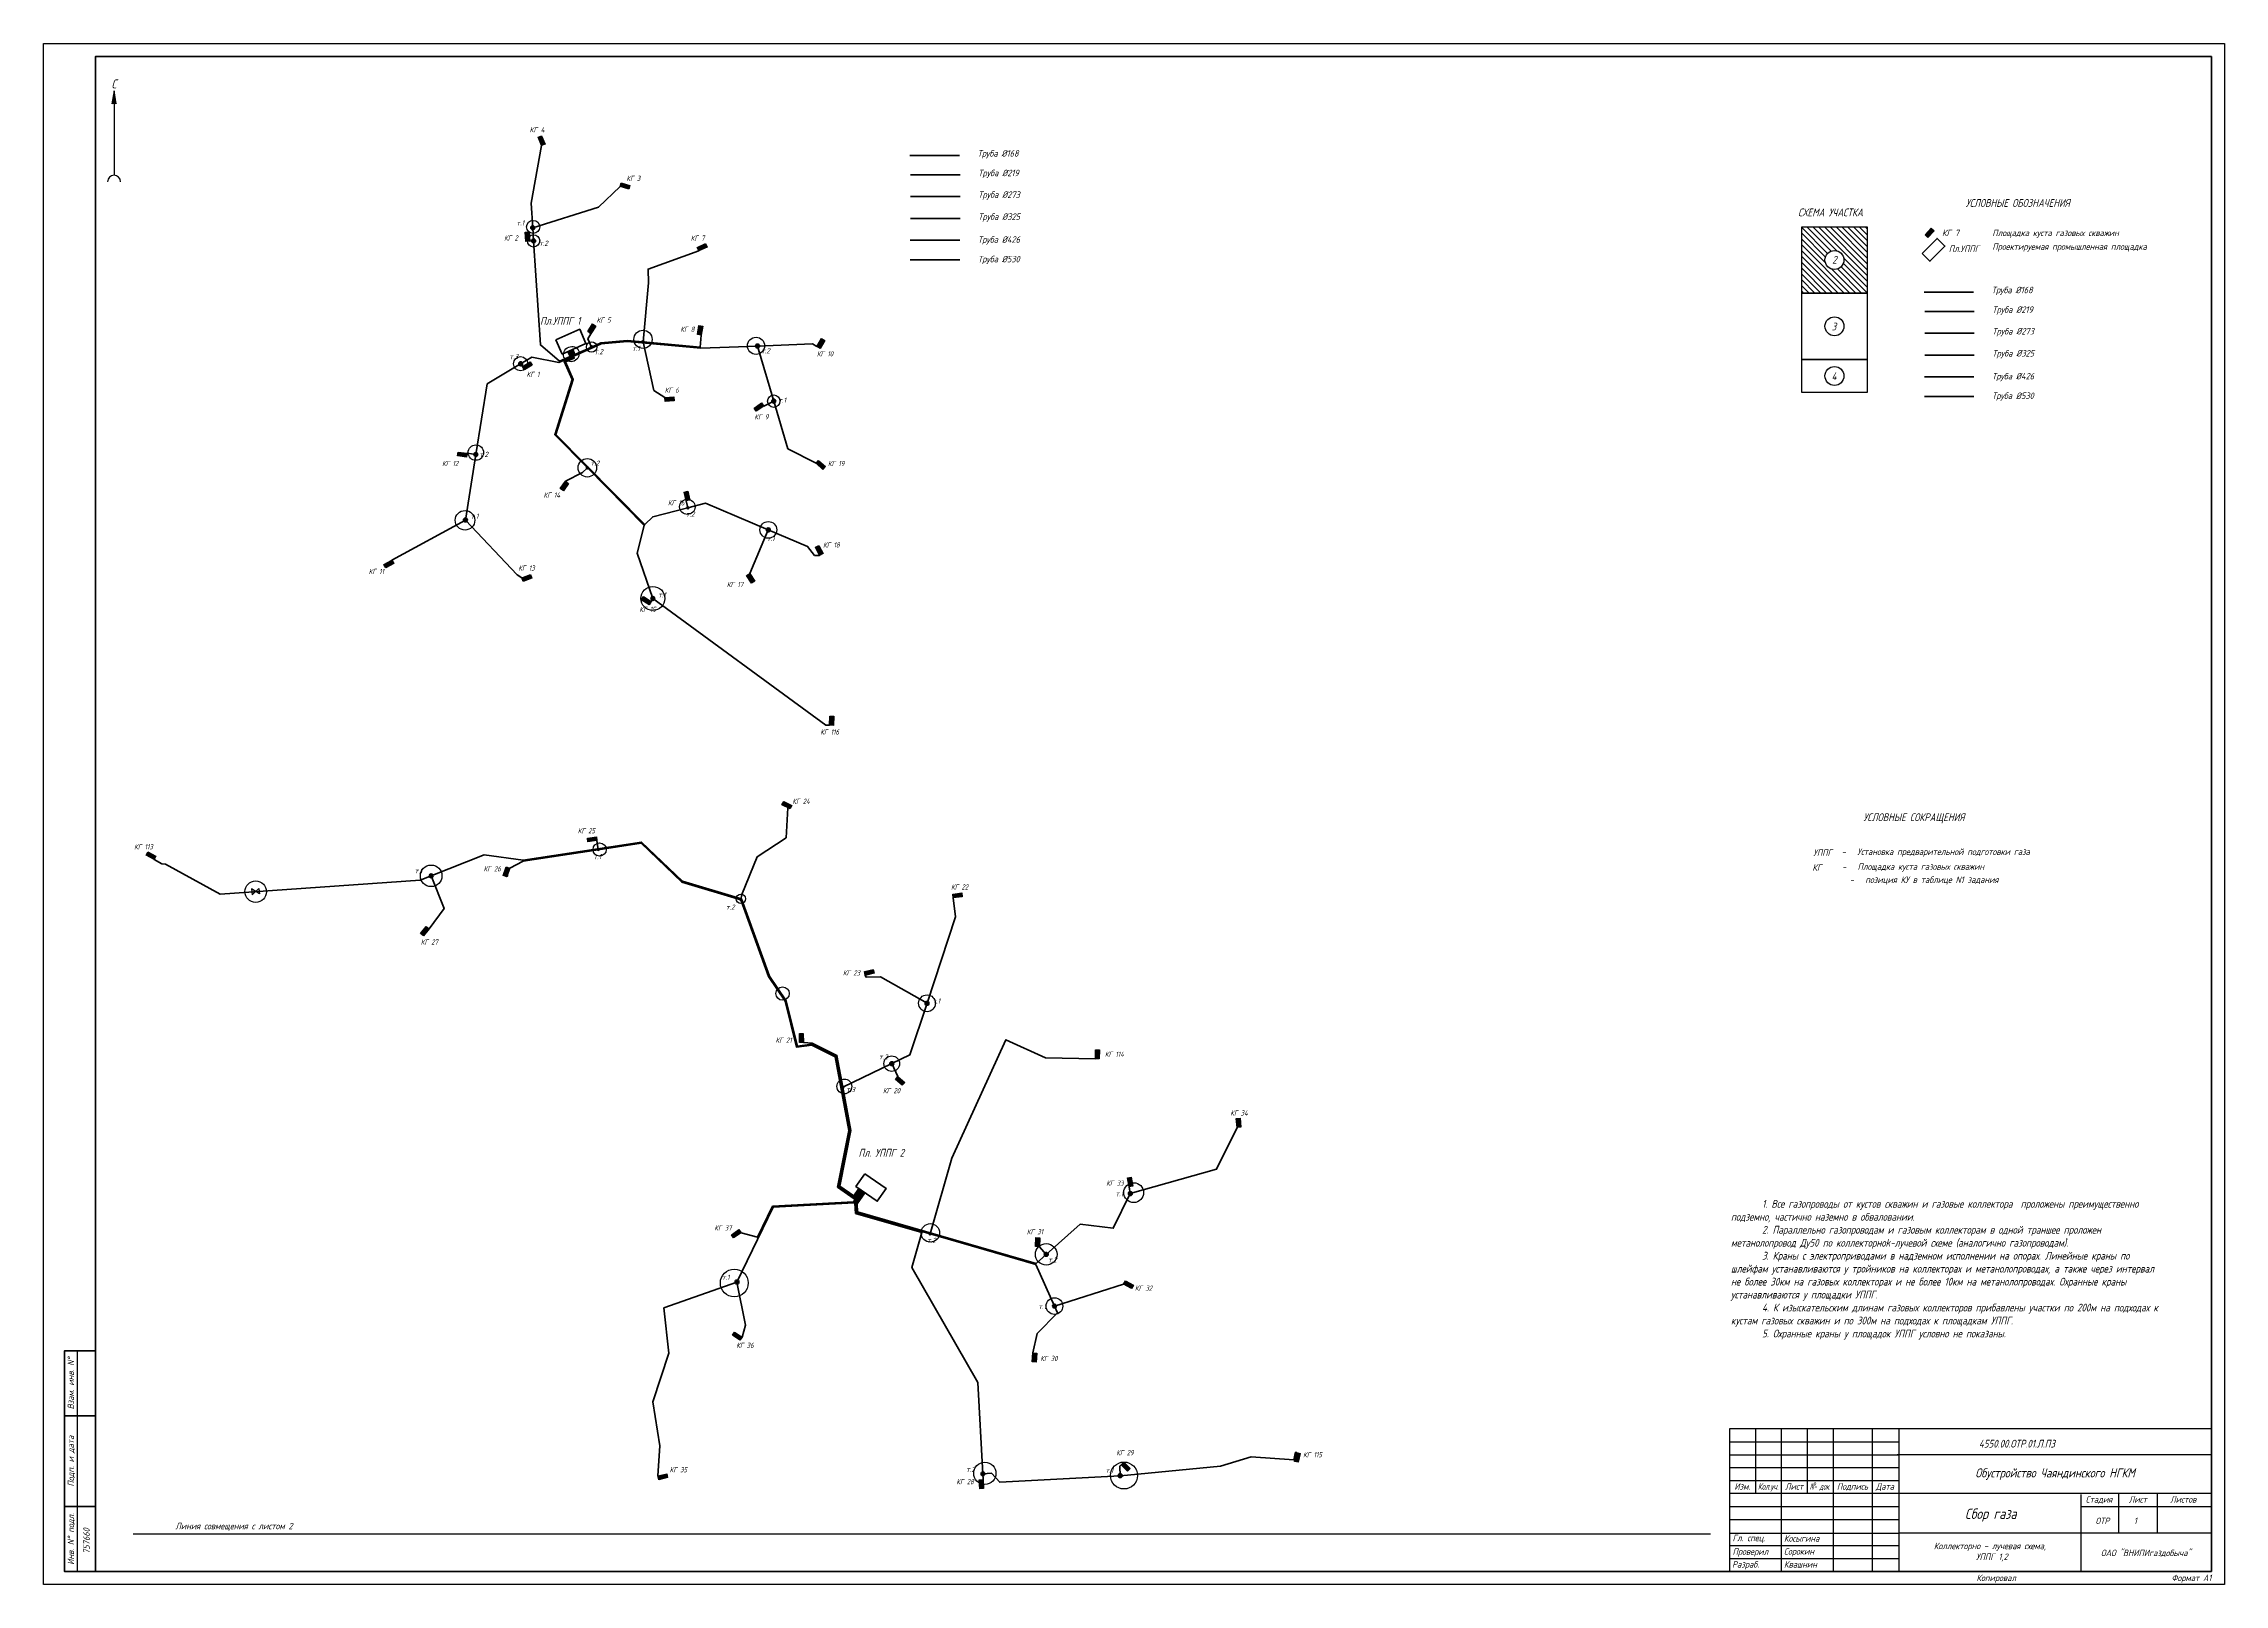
# Paper-space layout 'Лист2' of a CAD drawing. Extents: x -5 to 836, y 357 to 951.
# The model-space entities are those that its viewports show. They can reach past a viewport. Long polylines and large blocks are cut down to what shows.
import ezdxf
from ezdxf.enums import TextEntityAlignment as Align

# ---------------------------------------------------------------- set-up
doc = ezdxf.new("R2010")
doc.units = 0
for name, color, linetype, lineweight in [('159', 80, 'Continuous', 25), ('219', 11, 'Continuous', 25), ('273', 140, 'Continuous', 25), ('325', 92, 'Continuous', 25), ('377', 40, 'Continuous', 25), ('426', 6, 'Continuous', 25), ('530', 1, 'Continuous', 25), ('VPORTS', 7, 'Continuous', 25), ('ИИ_ОФОРМЛЕНИЕ_025', 7, 'Continuous', 25), ('ИИ_ПЛОЩАДКА_025', 7, 'Continuous', 25), ('ИИ_ТЕКСТ_025', 7, 'Continuous', 25), ('ОМГ', 6, 'Continuous', 18)]:
    doc.layers.add(name, color=color, linetype=linetype, lineweight=lineweight)
for name, color, linetype in [('GP', 7, 'Continuous'), ('Oformlen', 7, 'Continuous'), ('рельеф_горизонтали обычные', 34, 'Continuous'), ('ТХ-Л', 140, 'Continuous')]:
    doc.layers.add(name, color=color, linetype=linetype)
doc.layers.get('VPORTS').off()
doc.styles.add('VNIPISIMPLEXCUR', font='simplex.shx', dxfattribs={"width": 0.8, "oblique": 15})

# ---------------------------------------------------------------- blocks, each defined once
blk = doc.blocks.new('ИИ17001')
at = {"linetype": 'Continuous'}
h = blk.add_hatch(color=0, dxfattribs=at)
edge = h.paths.add_edge_path()
edge.add_line((0.88, 12.5), (0, 17.5))
edge.add_line((0, 17.5), (-0.88, 12.5))
edge.add_arc((0, 11.97), 1.03, 30.88241, 149.11759, ccw=False)
at = {"color": 0, "linetype": 'Continuous'}
blk.add_lwpolyline([(0.88, 12.5), (0, 17.5), (-0.88, 12.5, -0.567128)], format="xyb", close=True, dxfattribs=at)
blk.add_lwpolyline([(0, 17.5), (0, -15)], dxfattribs=at)
blk.add_arc((0, -17.5), 2.5, 0, 180, dxfattribs=at)
at = {"color": 0, "linetype": 'Continuous', "lineweight": 35, "style": 'VNIPISIMPLEXCUR', "oblique": 15, "width": 0.8, "flags": 8}
blk.add_attdef('NORTH', text='', height=3.5, dxfattribs=at).set_placement((0, 20.25), align=Align.MIDDLE)
blk = doc.blocks.new('ИИ02001')
at = {"color": 0, "linetype": 'Continuous', "lineweight": 50, "flags": 128}
for points in [[(0, 85), (-12, 85), (-12, 0), (0, 0)], [(-12, 60), (0, 60)], [(-12, 25), (0, 25)]]:
    blk.add_lwpolyline(points, dxfattribs=at)
at = {"color": 0, "linetype": 'Continuous', "lineweight": 25, "flags": 128}
blk.add_lwpolyline([(-7, 85), (-7, 0)], dxfattribs=at)
at = {"color": 0, "lineweight": 25, "style": 'VNIPISIMPLEXCUR', "oblique": 15, "width": 0.8}
for s, p in [('Взам. инв. N%%D', (-8.25, 72.5)), ('Подп. и дата', (-8.25, 42.5)), ('Инв. N%%d подл.', (-8.25, 12.5))]:
    blk.add_text(s, height=2.5, rotation=90, dxfattribs=at).set_placement(p, align=Align.CENTER)
at = {"color": 0, "lineweight": 25, "style": 'VNIPISIMPLEXCUR', "oblique": 15, "width": 0.8, "flags": 8}
for tag, p in [('А22', (-2.25, 72.5)), ('А20', (-2.25, 12.5))]:
    blk.add_attdef(tag, text='', height=2.5, rotation=90, dxfattribs=at).set_placement(p, align=Align.CENTER)
blk = doc.blocks.new('ИИ03А1Г')
at = {"color": 0, "linetype": 'Continuous', "lineweight": 25, "flags": 128}
blk.add_lwpolyline([(0, 0), (0, 594), (841, 594), (841, 0)], close=True, dxfattribs=at)
at = {"color": 0, "linetype": 'Continuous', "lineweight": 50, "flags": 128}
blk.add_lwpolyline([(20, 5), (20, 589), (836, 589), (836, 5)], close=True, dxfattribs=at)
at = {"color": 0, "lineweight": 25, "style": 'VNIPISIMPLEXCUR', "oblique": 15, "width": 0.8, "flags": 8}
blk.add_attdef('FORMAT', text='', height=2.5, dxfattribs=at).set_placement((836, 1.25), align=Align.RIGHT)

msp = doc.modelspace()

# ---------------------------------------------------------------- hatches: boundary and pattern name
at = {"layer": 'ИИ_ОФОРМЛЕНИЕ_025'}
h = msp.add_hatch(color=256, dxfattribs=at)
edge = h.paths.add_edge_path()
edge.add_arc((1501760, 2260298), 75, 0, 360)
h = msp.add_hatch(color=256, dxfattribs=at)
edge = h.paths.add_edge_path()
edge.add_arc((1501793, 2259789), 75, 0, 360)
h = msp.add_hatch(color=256, dxfattribs=at)
edge = h.paths.add_edge_path()
edge.add_arc((1504029, 2255699), 45, 0, 360)
h = msp.add_hatch(color=256, dxfattribs=at)
edge = h.paths.add_edge_path()
edge.add_arc((1506015, 2255898), 45, 0, 360)
h = msp.add_hatch(color=256, dxfattribs=at)
edge = h.paths.add_edge_path()
edge.add_arc((1510430, 2255738), 75, 0, 360)
h = msp.add_hatch(color=256, dxfattribs=at)
edge = h.paths.add_edge_path()
edge.add_arc((1501294, 2255055), 75, 0, 360)
h = msp.add_hatch(color=256, dxfattribs=at)
edge = h.paths.add_edge_path()
edge.add_arc((1511054, 2253614), 75, 0, 360)
h = msp.add_hatch(color=256, dxfattribs=at)
edge = h.paths.add_edge_path()
edge.add_arc((1499567, 2251554), 75, 0, 360)
h = msp.add_hatch(color=256, dxfattribs=at)
edge = h.paths.add_edge_path()
edge.add_arc((1503866, 2251043), 37.5, 0, 360)
h = msp.add_hatch(color=256, dxfattribs=at)
edge = h.paths.add_edge_path()
edge.add_arc((1499164, 2249029), 75, 0, 360)
h = msp.add_hatch(color=256, dxfattribs=at)
edge = h.paths.add_edge_path()
edge.add_arc((1507744, 2249501), 37.5, 0, 360)
h = msp.add_hatch(color=256, dxfattribs=at)
edge = h.paths.add_edge_path()
edge.add_arc((1510845, 2248648), 75, 0, 360)
h = msp.add_hatch(color=256, dxfattribs=at)
edge = h.paths.add_edge_path()
edge.add_arc((1506393, 2246005), 75, 0, 360)
h = msp.add_hatch(color=256, dxfattribs=at)
edge = h.paths.add_edge_path()
edge.add_arc((1504289, 2236318), 27, 0, 360)
h = msp.add_hatch(color=256, dxfattribs=at)
edge = h.paths.add_edge_path()
edge.add_arc((1497843, 2235312), 75, 0, 360)
h = msp.add_hatch(color=256, dxfattribs=at)
edge = h.paths.add_edge_path()
edge.add_arc((1509780, 2234389), 22.5, 0, 360)
h = msp.add_hatch(color=256, dxfattribs=at)
edge = h.paths.add_edge_path()
edge.add_arc((1516965, 2230398), 75, 0, 360)
h = msp.add_hatch(color=256, dxfattribs=at)
edge = h.paths.add_edge_path()
edge.add_arc((1515605, 2228071), 75, 0, 360)
h = msp.add_hatch(color=256, dxfattribs=at)
edge = h.paths.add_edge_path()
edge.add_arc((1513717, 2227159), 37.5, 0, 360)
h = msp.add_hatch(color=256, dxfattribs=at)
edge = h.paths.add_edge_path()
edge.add_arc((1524805, 2223062), 75, 0, 360)
h = msp.add_hatch(color=256, dxfattribs=at)
edge = h.paths.add_edge_path()
edge.add_arc((1517082, 2221507), 37.5, 0, 360)
h = msp.add_hatch(color=256, dxfattribs=at)
edge = h.paths.add_edge_path()
edge.add_arc((1521562, 2220718), 75, 0, 360)
h = msp.add_hatch(color=256, dxfattribs=at)
edge = h.paths.add_edge_path()
edge.add_arc((1509636, 2219653), 75, 0, 360)
h = msp.add_hatch(color=256, dxfattribs=at)
edge = h.paths.add_edge_path()
edge.add_arc((1521880, 2218726), 75, 0, 360)
h = msp.add_hatch(color=256, dxfattribs=at)
edge = h.paths.add_edge_path()
edge.add_arc((1519122, 2212259), 75, 0, 360)
h = msp.add_hatch(color=256, dxfattribs=at)
edge = h.paths.add_edge_path()
edge.add_arc((1524418, 2212186), 75, 0, 360)
at = {"layer": 'ИИ_ПЛОЩАДКА_025'}
for points in [[(1501965, 2263788), (1502103, 2263846), (1502238, 2263523), (1502100, 2263465)], [(1505129, 2261884), (1505172, 2262028), (1505507, 2261926), (1505464, 2261783)], [(1501643, 2259782), (1501493, 2259772), (1501471, 2260121), (1501620, 2260131)], [(1508163, 2259404), (1508100, 2259540), (1508419, 2259686), (1508481, 2259550)], [(1504006, 2256213), (1503880, 2256295), (1504071, 2256588), (1504197, 2256506)], [(1504006, 2256213), (1503880, 2256295), (1504071, 2256588), (1504197, 2256506)], [(1508256, 2256162), (1508108, 2256188), (1508167, 2256533), (1508315, 2256507)], [(1508256, 2256162), (1508108, 2256188), (1508167, 2256533), (1508315, 2256507)], [(1512850, 2255645), (1512721, 2255721), (1512898, 2256023), (1513027, 2255947)], [(1501440, 2254820), (1501362, 2254949), (1501662, 2255129), (1501740, 2255001)], [(1506867, 2253604), (1506856, 2253754), (1507205, 2253781), (1507216, 2253631)], [(1506867, 2253604), (1506856, 2253754), (1507205, 2253781), (1507216, 2253631)], [(1510381, 2253223), (1510294, 2253345), (1510579, 2253548), (1510666, 2253425)], [(1498861, 2251502), (1498880, 2251650), (1499227, 2251606), (1499208, 2251457)], [(1498861, 2251502), (1498880, 2251650), (1499227, 2251606), (1499208, 2251457)], [(1502945, 2250155), (1502822, 2250241), (1503022, 2250528), (1503145, 2250443)], [(1502945, 2250155), (1502822, 2250241), (1503022, 2250528), (1503145, 2250443)], [(1513046, 2251095), (1512947, 2250983), (1512685, 2251216), (1512785, 2251328)], [(1507822, 2249798), (1507676, 2249763), (1507594, 2250103), (1507740, 2250138)], [(1512662, 2247977), (1512795, 2248046), (1512957, 2247736), (1512824, 2247667)], [(1512662, 2247977), (1512795, 2248046), (1512957, 2247736), (1512824, 2247667)], [(1496092, 2247187), (1496022, 2247319), (1496331, 2247483), (1496401, 2247351)], [(1496092, 2247187), (1496022, 2247319), (1496331, 2247483), (1496401, 2247351)], [(1501397, 2246663), (1501344, 2246803), (1501672, 2246926), (1501725, 2246786)], [(1501397, 2246663), (1501344, 2246803), (1501672, 2246926), (1501725, 2246786)], [(1510325, 2246674), (1510199, 2246593), (1510009, 2246886), (1510135, 2246968)], [(1505947, 2245948), (1506026, 2246076), (1506324, 2245894), (1506246, 2245766)], [(1505947, 2245948), (1506026, 2246076), (1506324, 2245894), (1506246, 2245766)], [(1513359, 2241112), (1513209, 2241115), (1513216, 2241465), (1513366, 2241462)], [(1511370, 2238049), (1511438, 2238183), (1511750, 2238024), (1511682, 2237891)], [(1487229, 2236067), (1487157, 2235936), (1486850, 2236104), (1486922, 2236235)], [(1503891, 2236619), (1503869, 2236768), (1504215, 2236819), (1504237, 2236671)], [(1500760, 2235278), (1500618, 2235327), (1500730, 2235658), (1500873, 2235610)], [(1517977, 2234461), (1517958, 2234609), (1518305, 2234653), (1518324, 2234504)], [(1497543, 2232998), (1497427, 2233094), (1497651, 2233363), (1497766, 2233267)], [(1514584, 2231475), (1514548, 2231620), (1514888, 2231704), (1514924, 2231559)], [(1512044, 2229234), (1512194, 2229237), (1512202, 2228887), (1512052, 2228884)], [(1523608, 2228257), (1523458, 2228260), (1523464, 2228610), (1523614, 2228607)], [(1515745, 2227465), (1515843, 2227578), (1516107, 2227349), (1516009, 2227236)], [(1529073, 2225625), (1528923, 2225612), (1528893, 2225960), (1529042, 2225973)], [(1524694, 2223664), (1524842, 2223692), (1524907, 2223348), (1524759, 2223320)], [(1509507, 2221350), (1509423, 2221474), (1509712, 2221671), (1509797, 2221547)], [(1521167, 2221367), (1521316, 2221360), (1521301, 2221011), (1521151, 2221017)], [(1524544, 2219565), (1524615, 2219697), (1524924, 2219531), (1524853, 2219399)], [(1509458, 2217601), (1509542, 2217725), (1509833, 2217530), (1509749, 2217406)], [(1521049, 2216927), (1521198, 2216914), (1521169, 2216565), (1521019, 2216578)], [(1524447, 2212605), (1524552, 2212712), (1524802, 2212467), (1524696, 2212360)], [(1531215, 2213080), (1531361, 2213047), (1531284, 2212706), (1531138, 2212739)], [(1506622, 2212028), (1506586, 2212174), (1506926, 2212258), (1506962, 2212112)], [(1519146, 2211690), (1518996, 2211682), (1518978, 2212031), (1519127, 2212039)]]:
    msp.add_hatch(color=256, dxfattribs=at).paths.add_polyline_path(points)

# ---------------------------------------------------------------- linework, layer by layer
at = {"layer": '159', "lineweight": 35}
for points in [[(1501643, 2259782), (1501793, 2259789)], [(1501362, 2254949), (1501294, 2255055)], [(1499227, 2251606), (1499567, 2251554)], [(1506324, 2245894), (1506393, 2246005)], [(1506393, 2246005), (1513057, 2241118), (1513209, 2241115)], [(1500873, 2235610), (1501394, 2235880), (1504289, 2236318)], [(1515843, 2227578), (1515605, 2228071)], [(1524759, 2223320), (1524805, 2223062)], [(1521301, 2221011), (1521562, 2220718)], [(1509833, 2217530), (1509963, 2217984), (1509636, 2219653)], [(1519127, 2212039), (1519122, 2212259)]]:
    msp.add_lwpolyline(points, dxfattribs=at)
at = {"layer": '159', "lineweight": 35, "ltscale": 100}
for points in [[(1504029, 2255699), (1503889, 2256017), (1504006, 2256213)], [(1508256, 2256162), (1508212, 2255694), (1506015, 2255898)]]:
    msp.add_lwpolyline(points, dxfattribs=at)
at = {"layer": '219', "lineweight": 35}
for points in [[(1502100, 2263465), (1501697, 2261249), (1501760, 2260298)], [(1505129, 2261884), (1504298, 2261093), (1501760, 2260298), (1501760, 2260298)], [(1501760, 2260298), (1501793, 2259789)], [(1506015, 2255898), (1506430, 2254025), (1506856, 2253754)], [(1510430, 2255738), (1512548, 2255823), (1512721, 2255721)], [(1511054, 2253614), (1510666, 2253425)], [(1511054, 2253614), (1511593, 2251777), (1512685, 2251216)], [(1499164, 2249029), (1499164, 2249029), (1499567, 2251554)], [(1503022, 2250528), (1503685, 2250863), (1503866, 2251043)], [(1503866, 2251043), (1506058, 2248823), (1505787, 2247749), (1506393, 2246005), (1506393, 2246005)], [(1507676, 2249763), (1507744, 2249501)], [(1496331, 2247483), (1499164, 2249029)], [(1501344, 2246803), (1501163, 2246915), (1499164, 2249029)], [(1510845, 2248648), (1508417, 2249675), (1507744, 2249501)], [(1510135, 2246968), (1510845, 2248648)], [(1512824, 2247667), (1512627, 2247666), (1512360, 2248007), (1510845, 2248648)], [(1509780, 2234389), (1509826, 2234593), (1510416, 2236049), (1511530, 2236783), (1511595, 2237935)], [(1504237, 2236671), (1504289, 2236318)], [(1497766, 2233267), (1498347, 2234052), (1497843, 2235312)], [(1513717, 2227159), (1513488, 2228386), (1512536, 2228862), (1512202, 2228887)], [(1523458, 2228260), (1521537, 2228293), (1519999, 2228992), (1517925, 2224428), (1517082, 2221507)], [(1509797, 2221547), (1510432, 2221386), (1511008, 2222574), (1514133, 2222750), (1514437, 2223188)], [(1524544, 2219565), (1521880, 2218726)], [(1521049, 2216927), (1521214, 2217674), (1521998, 2218463), (1521880, 2218726)], [(1531215, 2213080), (1531176, 2213089), (1531110, 2212797), (1529466, 2212918), (1528283, 2212554), (1524703, 2212201), (1524418, 2212186)], [(1524447, 2212605), (1524398, 2212555), (1524418, 2212186)]]:
    msp.add_lwpolyline(points, dxfattribs=at)
at = {"layer": '273', "lineweight": 35}
for points in [[(1506015, 2255898), (1506226, 2258169), (1506209, 2258701), (1508163, 2259404)], [(1506015, 2255898), (1505402, 2255955), (1504386, 2255857), (1504029, 2255699)], [(1503190, 2255559), (1503308, 2255293), (1502970, 2255143), (1503279, 2254443), (1502607, 2252318), (1503866, 2251043)], [(1516965, 2230398), (1518069, 2233733), (1517977, 2234461)], [(1516965, 2230398), (1515165, 2231421), (1514614, 2231409), (1514584, 2231475)], [(1528923, 2225612), (1528132, 2224002), (1524805, 2223062)]]:
    msp.add_lwpolyline(points, dxfattribs=at)
at = {"layer": '325', "lineweight": 35}
for points in [[(1501793, 2259789), (1502056, 2255780), (1502790, 2255152), (1503202, 2255334), (1503117, 2255527)], [(1507744, 2249501), (1506391, 2249153), (1506086, 2248851), (1502653, 2252329), (1503322, 2254445), (1503022, 2255123), (1503361, 2255273), (1503227, 2255575)], [(1503264, 2255591), (1503365, 2255362), (1504397, 2255818), (1505403, 2255915), (1508247, 2255650), (1510430, 2255738)], [(1504029, 2255699), (1503385, 2255415), (1503300, 2255608)], [(1510430, 2255738), (1511054, 2253614)], [(1499567, 2251554), (1500001, 2254278), (1501294, 2255055)], [(1501294, 2255055), (1501722, 2255312), (1502770, 2255099), (1503255, 2255313), (1503154, 2255543)], [(1487157, 2235936), (1487461, 2235769), (1487598, 2235762), (1489707, 2234609), (1497416, 2235141), (1497843, 2235312)], [(1517082, 2221507), (1514246, 2222326), (1514228, 2222676), (1514536, 2223120)], [(1524805, 2223062), (1524145, 2221724), (1522871, 2221882), (1521562, 2220718)], [(1521880, 2218726), (1521159, 2220331), (1517082, 2221507)]]:
    msp.add_lwpolyline(points, dxfattribs=at)
at = {"layer": '377', "lineweight": 35}
for points in [[(1504289, 2236318), (1505942, 2236568), (1507513, 2235071), (1509780, 2234389)], [(1509780, 2234389), (1510853, 2231429), (1511492, 2230475), (1511936, 2228706), (1512522, 2228779), (1513417, 2228332), (1513947, 2225495), (1513510, 2223311), (1514161, 2222860), (1514404, 2223211)], [(1506586, 2212174), (1506663, 2213333), (1506391, 2215032), (1507005, 2216910), (1506822, 2218651), (1509636, 2219653)], [(1524418, 2212186), (1519770, 2211934), (1519446, 2212277), (1519122, 2212259)]]:
    msp.add_lwpolyline(points, dxfattribs=at)
at = {"layer": '426', "lineweight": 35}
for points in [[(1497843, 2235312), (1499882, 2236127), (1501394, 2235920), (1505955, 2236610), (1507534, 2235106), (1509811, 2234421), (1510889, 2231447), (1511529, 2230491), (1511966, 2228750), (1512529, 2228820), (1513452, 2228359), (1513988, 2225495), (1513554, 2223329), (1514150, 2222915), (1514371, 2223234)], [(1515605, 2228071), (1516307, 2228410), (1516965, 2230398)], [(1513717, 2227159), (1515605, 2228071)], [(1514339, 2223257), (1514140, 2222971), (1513599, 2223347), (1514029, 2225495), (1513717, 2227159)], [(1509636, 2219653), (1511034, 2222536), (1514154, 2222711), (1514470, 2223166)], [(1519122, 2212259), (1518930, 2215778), (1516379, 2220207), (1516768, 2221556), (1514208, 2222295), (1514187, 2222688), (1514503, 2223143)], [(1521562, 2220718), (1521170, 2220369), (1514285, 2222356), (1514269, 2222665), (1514569, 2223097)]]:
    msp.add_lwpolyline(points, dxfattribs=at)
at = {"layer": '426', "color": 3}
for centre, radius in [((1501777, 2260329), 252), ((1501793, 2259789), 236), ((1504029, 2255699), 202), ((1506014, 2255995), 352), ((1510371, 2255746), 332), ((1501294, 2255055), 273), ((1511054, 2253614), 240), ((1499567, 2251629), 298), ((1503866, 2251043), 356), ((1507722, 2249540), 297), ((1499148, 2249020), 377), ((1510845, 2248648), 323), ((1506393, 2246005), 463), ((1504340, 2236326), 253), ((1497843, 2235312), 417), ((1491076, 2234702), 417), ((1509789, 2234428), 182), ((1511395, 2230774), 259), ((1516965, 2230398), 324), ((1515605, 2228071), 300), ((1513779, 2227191), 286), ((1524936, 2223099), 383), ((1517093, 2221546), 357), ((1521562, 2220718), 416), ((1509531, 2219616), 536), ((1521880, 2218726), 321), ((1519195, 2212277), 428), ((1524560, 2212193), 519)]:
    msp.add_circle(centre, radius, dxfattribs=at)
at = {"layer": 'ИИ_ОФОРМЛЕНИЕ_025'}
msp.add_lwpolyline([(1495611, 2209950), (1537758, 2209950)], dxfattribs=at)
at = {"layer": 'ИИ_ОФОРМЛЕНИЕ_025', "lineweight": 35}
for centre, radius in [((1501760, 2260298), 75), ((1501793, 2259789), 75), ((1504029, 2255699), 45), ((1506015, 2255898), 45), ((1510430, 2255738), 75), ((1501294, 2255055), 75), ((1511054, 2253614), 75), ((1499567, 2251554), 75), ((1503866, 2251043), 37.5), ((1499164, 2249029), 75), ((1507744, 2249501), 37.5), ((1510845, 2248648), 75), ((1506393, 2246005), 75), ((1504289, 2236318), 27), ((1497843, 2235312), 75), ((1509780, 2234389), 22.5), ((1516965, 2230398), 75), ((1515605, 2228071), 75), ((1513717, 2227159), 37.5), ((1524805, 2223062), 75), ((1517082, 2221507), 37.5), ((1521562, 2220718), 75), ((1509636, 2219653), 75), ((1521880, 2218726), 75), ((1519122, 2212259), 75), ((1524418, 2212186), 75)]:
    msp.add_circle(centre, radius, dxfattribs=at)
at = {"layer": 'ИИ_ПЛОЩАДКА_025', "lineweight": 30, "flags": 128}
for points in [[(1501965, 2263788), (1502103, 2263846), (1502238, 2263523), (1502100, 2263465)], [(1505129, 2261884), (1505172, 2262028), (1505507, 2261926), (1505464, 2261783)], [(1501643, 2259782), (1501493, 2259772), (1501471, 2260121), (1501620, 2260131)], [(1508163, 2259404), (1508100, 2259540), (1508419, 2259686), (1508481, 2259550)], [(1504006, 2256213), (1503880, 2256295), (1504071, 2256588), (1504197, 2256506)], [(1504006, 2256213), (1503880, 2256295), (1504071, 2256588), (1504197, 2256506)], [(1508256, 2256162), (1508108, 2256188), (1508167, 2256533), (1508315, 2256507)], [(1508256, 2256162), (1508108, 2256188), (1508167, 2256533), (1508315, 2256507)], [(1512850, 2255645), (1512721, 2255721), (1512898, 2256023), (1513027, 2255947)], [(1501440, 2254821), (1501362, 2254949), (1501662, 2255129), (1501740, 2255001)], [(1506867, 2253604), (1506856, 2253754), (1507205, 2253781), (1507216, 2253631)], [(1506867, 2253604), (1506856, 2253754), (1507205, 2253781), (1507216, 2253631)], [(1510381, 2253223), (1510294, 2253345), (1510579, 2253548), (1510666, 2253425)], [(1498861, 2251502), (1498880, 2251650), (1499227, 2251606), (1499208, 2251457)], [(1498861, 2251502), (1498880, 2251650), (1499227, 2251606), (1499208, 2251457)], [(1502945, 2250155), (1502822, 2250241), (1503022, 2250528), (1503145, 2250443)], [(1502945, 2250155), (1502822, 2250241), (1503022, 2250528), (1503145, 2250443)], [(1513046, 2251095), (1512947, 2250983), (1512685, 2251216), (1512785, 2251328)], [(1507822, 2249798), (1507676, 2249763), (1507594, 2250103), (1507740, 2250138)], [(1512662, 2247977), (1512795, 2248046), (1512957, 2247736), (1512824, 2247667)], [(1512662, 2247977), (1512795, 2248046), (1512957, 2247736), (1512824, 2247667)], [(1496092, 2247187), (1496022, 2247319), (1496331, 2247483), (1496401, 2247351)], [(1496092, 2247187), (1496022, 2247319), (1496331, 2247483), (1496401, 2247351)], [(1501397, 2246663), (1501344, 2246803), (1501672, 2246926), (1501725, 2246786)], [(1501397, 2246663), (1501344, 2246803), (1501672, 2246926), (1501725, 2246786)], [(1510325, 2246674), (1510199, 2246593), (1510009, 2246886), (1510135, 2246968)], [(1510325, 2246674), (1510199, 2246593), (1510009, 2246886), (1510135, 2246968)], [(1505947, 2245948), (1506026, 2246076), (1506324, 2245894), (1506246, 2245766)], [(1505947, 2245948), (1506026, 2246076), (1506324, 2245894), (1506246, 2245766)], [(1513359, 2241112), (1513209, 2241115), (1513216, 2241465), (1513366, 2241462)], [(1511370, 2238049), (1511438, 2238183), (1511750, 2238024), (1511682, 2237891)], [(1487229, 2236067), (1487157, 2235936), (1486850, 2236104), (1486922, 2236235)], [(1503891, 2236619), (1503869, 2236768), (1504215, 2236819), (1504237, 2236671)], [(1500760, 2235278), (1500618, 2235327), (1500730, 2235658), (1500873, 2235610)], [(1517977, 2234461), (1517958, 2234609), (1518305, 2234653), (1518324, 2234504)], [(1497543, 2232998), (1497427, 2233094), (1497651, 2233363), (1497766, 2233267)], [(1514584, 2231475), (1514548, 2231620), (1514888, 2231704), (1514924, 2231559)], [(1512044, 2229234), (1512194, 2229237), (1512202, 2228887), (1512052, 2228884)], [(1523608, 2228257), (1523458, 2228260), (1523464, 2228610), (1523614, 2228607)], [(1515745, 2227465), (1515843, 2227578), (1516107, 2227349), (1516009, 2227236)], [(1529073, 2225625), (1528923, 2225612), (1528893, 2225960), (1529042, 2225973)], [(1524694, 2223664), (1524842, 2223692), (1524907, 2223348), (1524759, 2223320)], [(1509507, 2221350), (1509423, 2221474), (1509712, 2221671), (1509797, 2221547)], [(1521167, 2221367), (1521316, 2221360), (1521301, 2221011), (1521151, 2221017)], [(1524544, 2219565), (1524615, 2219697), (1524924, 2219531), (1524853, 2219399)], [(1509458, 2217601), (1509542, 2217725), (1509833, 2217530), (1509749, 2217406)], [(1521049, 2216927), (1521198, 2216914), (1521169, 2216565), (1521019, 2216578)], [(1524447, 2212605), (1524552, 2212712), (1524802, 2212467), (1524696, 2212360)], [(1531215, 2213080), (1531361, 2213047), (1531284, 2212706), (1531138, 2212739)], [(1506622, 2212028), (1506586, 2212174), (1506926, 2212258), (1506962, 2212112)], [(1519146, 2211690), (1518996, 2211682), (1518978, 2212031), (1519127, 2212039)]]:
    msp.add_lwpolyline(points, close=True, dxfattribs=at)
at = {"layer": 'ИИ_ПЛОЩАДКА_025', "lineweight": 50}
for points in [[(1502655, 2255979), (1502898, 2255430), (1503812, 2255834), (1503570, 2256383)], [(1514566, 2223829), (1514224, 2223336), (1515045, 2222766), (1515387, 2223259)]]:
    msp.add_lwpolyline(points, close=True, dxfattribs=at)
at = {"layer": 'ОМГ', "color": 3, "lineweight": 25}
msp.add_ellipse((1503249, 2255426), major_axis=(-257, -171), ratio=0.925005, start_param=-3.141592653589793, end_param=3.141592653589793, dxfattribs=at)
at = {"layer": 'рельеф_горизонтали обычные', "elevation": 440}
msp.add_lwpolyline([(1500760, 2235291), (1500783, 2235303), (1500794, 2235315), (1500800, 2235344), (1500798, 2235361), (1500754, 2235427), (1500732, 2235446), (1500700, 2235440), (1500687, 2235425), (1500679, 2235408), (1500669, 2235372), (1500679, 2235340), (1500709, 2235302), (1500756, 2235293), (1500760, 2235291)], dxfattribs=at)
at = {"layer": 'ТХ-Л', "color": 3}
msp.add_lwpolyline([(1490916, 2234807), (1490946, 2234585), (1491191, 2234830), (1491226, 2234619), (1490916, 2234807)], dxfattribs=at)

# ---------------------------------------------------------------- texts
at = {"layer": 'ИИ_ОФОРМЛЕНИЕ_025', "style": 'VNIPISIMPLEXCUR', "oblique": 15, "width": 0.8}
for s, p in [('Линия совмещения с листом 2', (1487978, 2210119, -1)), ('Линия совмещения с листом 1', (1495615, 2209593, -1))]:
    msp.add_text(s, height=250, dxfattribs=at).set_placement(p)
at = {"layer": 'ИИ_ТЕКСТ_025', "lineweight": 35, "style": 'VNIPISIMPLEXCUR', "oblique": 15}
for s, height, width, p in [('КГ 4', 200, 0.8, (1501636, 2263977, -3)), ('КГ 3', 200, 0.75, (1505372, 2262102, -3)), ('КГ 2', 200, 0.75, (1500655, 2259803)), ('т.1', 200, 0.8, (1501132, 2260385, -3)), ('т.2', 200, 0.8, (1502008, 2259599, -3)), ('КГ 7', 200, 0.75, (1507852, 2259799, -3)), ('Пл.УППГ 1', 300, 0.8, (1502045, 2256560, -3)), ('КГ 5', 200, 0.75, (1504222, 2256638, -3)), ('КГ 8', 200, 0.75, (1507451, 2256285, -3)), ('т.2', 200, 0.8, (1504130, 2255420, -3)), ('т.1', 200, 0.8, (1505594, 2255548, -3)), ('т.2', 200, 0.8, (1510569, 2255455, -3)), ('т.3', 200, 0.8, (1500859, 2255230, -3)), ('КГ 1', 200, 0.75, (1501521, 2254546, -3)), ('КГ 10', 200, 0.75, (1512716, 2255336, -3)), ('КГ 6', 200, 0.75, (1506850, 2253938)), ('КГ 9', 200, 0.75, (1510307, 2252907, -3)), ('т.1', 200, 0.8, (1511230, 2253549, -3)), ('т.2', 200, 0.8, (1499700, 2251462, -3)), ('КГ 12', 200, 0.75, (1498263, 2251110, -3)), ('т.2', 200, 0.8, (1503990, 2251119, -3)), ('КГ 19', 200, 0.75, (1513141, 2251105, -3)), ('КГ 14', 200, 0.75, (1502174, 2249892, -3)), ('КГ 16', 200, 0.75, (1506974, 2249595, -3)), ('т.1', 200, 0.8, (1499366, 2249075, -3)), ('т.2', 200, 0.8, (1507665, 2249154, -3)), ('т.1', 200, 0.8, (1510788, 2248217, -3)), ('КГ 18', 200, 0.75, (1512956, 2247968, -3)), ('КГ 13', 200, 0.75, (1501204, 2247079, -3)), ('КГ 11', 200, 0.75, (1495433, 2246948, -3)), ('КГ 17', 200, 0.75, (1509245, 2246443, -3)), ('КГ 15', 200, 0.75, (1505869, 2245484, -3)), ('т.1', 200, 0.8, (1506599, 2246045, -3)), ('КГ 116', 200, 0.75, (1512847, 2240759, -3)), ('КГ 24', 200, 0.75, (1511770, 2238087, -3)), ('КГ 25', 200, 0.75, (1503495, 2236952, -3)), ('КГ 113', 200, 0.75, (1486387, 2236334, -3)), ('т.1', 200, 0.8, (1497207, 2235408, -3)), ('КГ 26', 200, 0.75, (1499863, 2235484, -3)), ('т.1', 200, 0.8, (1504106, 2235952, -3)), ('КГ 22', 200, 0.75, (1517891, 2234783, -3)), ('т.2', 200, 0.8, (1509211, 2234007, -3)), ('КГ 27', 200, 0.75, (1497442, 2232661, -3)), ('КГ 23', 200, 0.75, (1513721, 2231470, -3)), ('т.1', 200, 0.8, (1517175, 2230390, -3)), ('КГ 21', 200, 0.75, (1511124, 2228878, -3)), ('т.2', 200, 0.8, (1515111, 2228237, -3)), ('КГ 114', 200, 0.75, (1523825, 2228334, -3)), ('т.3', 200, 0.8, (1513847, 2226973, -3)), ('КГ 20', 200, 0.75, (1515266, 2226930, -3)), ('КГ 34', 200, 0.75, (1528660, 2226069, -3)), ('Пл. УППГ 2', 300, 0.8, (1514324, 2224486, -3)), ('КГ 33', 200, 0.75, (1523874, 2223364, -3)), ('т.1', 200, 0.8, (1524235, 2222958, -3)), ('КГ 37', 200, 0.75, (1508762, 2221639, -3)), ('т.2', 200, 0.8, (1516967, 2221157, -3)), ('КГ 31', 200, 0.75, (1520813, 2221492, -3)), ('т.2', 200, 0.8, (1521636, 2220412, -3)), ('т.1', 200, 0.8, (1509053, 2219735, -3)), ('КГ 32', 200, 0.75, (1524983, 2219317, -3)), ('т.1', 200, 0.8, (1521261, 2218606, -3)), ('КГ 36', 200, 0.75, (1509608, 2217112, -3)), ('КГ 30', 200, 0.75, (1521332, 2216606, -3)), ('КГ 29', 200, 0.75, (1524262, 2212972, -3)), ('КГ 115', 200, 0.75, (1531468, 2212895, -3)), ('КГ 35', 200, 0.75, (1507039, 2212317, -3)), ('КГ 28', 200, 0.75, (1518094, 2211854, -3)), ('т.2', 200, 0.8, (1518474, 2212328, -3)), ('т.1', 200, 0.8, (1523850, 2212293, -3))]:
    msp.add_text(s, height=height, dxfattribs=dict(at, width=width)).set_placement(p)

psp = doc.layouts.new('Лист2')

# ---------------------------------------------------------------- hatches: boundary and pattern name
at = {"layer": 'ИИ_ОФОРМЛЕНИЕ_025'}
h = psp.add_hatch(dxfattribs=at)
h.set_pattern_fill('LINE', color=256, scale=0.5, angle=135, style=0)
h.set_pattern_definition([(135, (52.067, 520.296), (-1.122532, -1.122532), [])])
h.paths.add_polyline_path([(698.5, 880.46), (673.24, 880.46), (673.24, 854.9), (698.5, 854.9)])
h.paths.add_polyline_path([(682.22, 867.68, -1), (689.51, 867.68, -1)], flags=16)
h.paths.add_polyline_path([(684.06, 865.7), (686.13, 865.29), (687.34, 869.79), (685.27, 870.2)], flags=8)
psp.add_hatch(color=256, dxfattribs=at).paths.add_polyline_path([(721.9, 876.34), (720.81, 877.38), (723.22, 879.92), (724.31, 878.88)])

# ---------------------------------------------------------------- linework, layer by layer
at = {"color": 0}
for p, q in [((831.24, 417.09), (645.38, 417.09)), ((645.38, 417.09), (645.38, 362.09)), ((645.38, 417.09), (645.38, 362.63)), ((665.38, 417.09), (665.38, 362.09)), ((685.38, 417.09), (685.38, 362.09)), ((700.38, 417.09), (700.38, 362.09)), ((710.65, 417.09), (710.65, 362.09)), ((831.24, 417.09), (831.24, 362.09)), ((645.38, 412.09), (710.65, 412.09)), ((645.38, 407.09), (710.38, 407.09)), ((831.24, 407.09), (710.11, 407.09)), ((831.24, 407.09), (710.38, 407.09)), ((645.38, 402.09), (710.65, 402.09)), ((645.38, 397.09), (710.65, 397.09)), ((831.24, 392.09), (645.38, 392.09)), ((645.38, 387.09), (710.65, 387.09)), ((780.99, 362.09), (780.99, 391.79)), ((780.99, 387.09), (831.24, 387.09)), ((795.38, 392.09), (795.38, 377.09)), ((810.38, 392.09), (810.38, 377.09)), ((645.38, 382.09), (710.65, 382.09)), ((645.38, 376.82), (710.65, 376.82)), ((645.38, 372.09), (710.65, 372.09)), ((831.24, 376.82), (710.65, 376.82)), ((645.38, 367.09), (710.65, 367.09)), ((831.24, 362.09), (645.38, 362.09))]:
    psp.add_line(p, q, dxfattribs=at)
at = {"color": 0, "linetype": 'Continuous'}
for p, q in [((655.38, 417.09), (655.38, 392.09)), ((675.38, 417.09), (675.38, 392.09))]:
    psp.add_line(p, q, dxfattribs=at)
at = {"linetype": 'Continuous', "lineweight": 60, "ltscale": 100}
for p, q in [((831.24, 362.09), (831.24, 417.09)), ((646.24, 362.09), (831.24, 362.09))]:
    psp.add_line(p, q, dxfattribs=at)
at = {"layer": '159', "lineweight": 60, "elevation": 0.01, "flags": 128}
for points in [[(329.34, 908.01), (348.44, 908.01)], [(720.41, 855.33), (739.5, 855.33)]]:
    psp.add_lwpolyline(points, dxfattribs=at)
at = {"layer": '219', "lineweight": 60, "elevation": 0.01, "flags": 128}
for points in [[(329.6, 900.45), (348.7, 900.45)], [(720.67, 847.77), (739.76, 847.77)]]:
    psp.add_lwpolyline(points, dxfattribs=at)
at = {"layer": '273', "lineweight": 60, "elevation": 0.01, "flags": 128}
for points in [[(329.6, 892.11), (348.7, 892.11)], [(720.67, 839.43), (739.76, 839.43)]]:
    psp.add_lwpolyline(points, dxfattribs=at)
at = {"layer": '325', "lineweight": 60, "elevation": 0.01, "flags": 128}
for points in [[(329.6, 883.62), (348.7, 883.62)], [(720.67, 830.94), (739.76, 830.94)]]:
    psp.add_lwpolyline(points, dxfattribs=at)
at = {"layer": '426', "lineweight": 60, "elevation": 0.01, "flags": 128}
for points in [[(329.47, 875.32), (348.57, 875.32)], [(720.54, 822.64), (739.63, 822.64)]]:
    psp.add_lwpolyline(points, dxfattribs=at)
at = {"layer": '530', "lineweight": 60, "elevation": 0.01, "flags": 128}
for points in [[(329.47, 867.78), (348.57, 867.78)], [(720.54, 815.1), (739.63, 815.1)]]:
    psp.add_lwpolyline(points, dxfattribs=at)
at = {"layer": 'ИИ_ОФОРМЛЕНИЕ_025'}
for points in [[(673.24, 880.46), (698.5, 880.46), (698.5, 854.9), (673.24, 854.9)], [(673.24, 854.9), (698.5, 854.9), (698.5, 829.35), (673.24, 829.35)], [(698.5, 816.57), (673.24, 816.57), (673.24, 829.35), (698.5, 829.35)]]:
    psp.add_lwpolyline(points, close=True, dxfattribs=at)
at = {"layer": 'ИИ_ОФОРМЛЕНИЕ_025', "lineweight": 35, "elevation": 0.01}
psp.add_lwpolyline([(719.67, 870.13), (725.44, 875.98), (728.45, 873.01), (722.67, 867.16)], close=True, dxfattribs=at)
at = {"layer": 'ИИ_ОФОРМЛЕНИЕ_025', "lineweight": 30, "elevation": 0.01}
psp.add_lwpolyline([(721.9, 876.34), (720.81, 877.38), (723.22, 879.92), (724.31, 878.88)], close=True, dxfattribs=at)
at = {"layer": 'ИИ_ОФОРМЛЕНИЕ_025'}
psp.add_lwpolyline([(29.8, 376.62), (638.13, 376.62)], dxfattribs=at)
for centre in [(685.87, 867.68), (685.87, 842.12), (685.87, 822.96)]:
    psp.add_circle(centre, 3.65, dxfattribs=at)

# ---------------------------------------------------------------- block references
psp.add_blockref('ИИ03А1Г', (-4.76, 357.09), dxfattribs=at).add_auto_attribs({'FORMAT': 'Формат А1'})
at = {"layer": 'ИИ_ОФОРМЛЕНИЕ_025', "lineweight": 50}
psp.add_blockref('ИИ17001', (22.4, 915.34), dxfattribs=at).add_auto_attribs({'NORTH': 'С'})
at = {"layer": 'ИИ_ОФОРМЛЕНИЕ_025'}
psp.add_blockref('ИИ02001', (15.24, 362.09), dxfattribs=at)

# ---------------------------------------------------------------- texts
at = {"color": 0, "linetype": 'Continuous', "style": 'VNIPISIMPLEXCUR', "oblique": 15, "width": 0.8}
psp.add_text('o', height=1.7, dxfattribs=at).set_placement((678.15, 395.21), align=Align.CENTER)
psp.add_text('Сбор газа', height=4, dxfattribs=at).set_placement((736.2, 382.32))
at = {"linetype": 'Continuous', "lineweight": 25, "style": 'VNIPISIMPLEXCUR', "oblique": 15, "width": 0.8}
psp.add_text('Копировал', height=2.5, dxfattribs=at).set_placement((748.24, 358.34), align=Align.CENTER)
at = {"insert": (770.94, 399.59), "char_height": 3.5, "width": 120.5971, "attachment_point": 5, "style": 'VNIPISIMPLEXCUR'}
psp.add_mtext('Обустройство Чаяндинского НГКМ', dxfattribs=at)
at = {"color": 0, "linetype": 'Continuous', "insert": (745.82, 369.53), "char_height": 2.5, "width": 70.3404, "attachment_point": 5, "style": 'VNIPISIMPLEXCUR'}
psp.add_mtext('Коллекторно - лучевая схема,\\P УППГ 1,2', dxfattribs=at)
at = {"color": 0, "lineweight": 25, "style": 'VNIPISIMPLEXCUR', "oblique": 15, "width": 0.8, "flags": 8}
psp.add_attdef('757660', text='???', height=2.5, rotation=90, dxfattribs=at).set_placement((13.01, 373.79), align=Align.CENTER)
at = {"layer": 'GP', "color": 0, "linetype": 'Continuous', "style": 'VNIPISIMPLEXCUR', "oblique": 15, "width": 0.8}
for s, p in [('Изм.', (650.32, 393.59)), ('Лист', (670.32, 393.59)), ('Подпись', (692.82, 393.59)), ('Дата', (705.32, 393.59)), ('Стадия', (787.88, 388.59)), ('Лист', (802.88, 388.59)), ('Листов', (820.38, 388.59))]:
    psp.add_text(s, height=2.5, dxfattribs=at).set_placement(p, align=Align.CENTER)
at = {"layer": 'GP', "color": 0, "linetype": 'Continuous', "style": 'VNIPISIMPLEXCUR', "oblique": 15}
for s, width, p, p2 in [('Кол.уч.', 0.665347, (656.32, 393.59), (664.32, 393.59)), ('N- док.', 0.546341, (676.32, 393.59), (684.32, 393.59))]:
    psp.add_text(s, height=2.5, dxfattribs=dict(at, width=width)).set_placement(p, p2, align=Align.FIT)
at = {"layer": 'GP', "color": 0, "linetype": 'Continuous', "style": 'VNIPISIMPLEXCUR', "oblique": 15, "width": 0.8}
for s, p in [('ОТР', (786.55, 380.34)), ('1', (801.33, 380.34)), ('Гл. спец.', (646.58, 373.73)), ('Проверил', (646.58, 368.47)), ('Косыгина', (666.4, 373.56)), ('Сорокин', (666.4, 368.56)), ('Разраб.', (646.4, 363.56)), ('Квашнин', (666.4, 363.56))]:
    psp.add_text(s, height=2.5, dxfattribs=at).set_placement(p)
psp.add_text('ОАО "ВНИПИгаздобыча"', height=2.5, dxfattribs=at).set_placement((805.99, 369.27), align=Align.MIDDLE)
at = {"layer": 'Oformlen', "color": 0, "style": 'VNIPISIMPLEXCUR', "oblique": 15, "width": 0.8}
psp.add_text('4550.00.ОТР.01.Л.ПЗ', height=3, dxfattribs=at).set_placement((741.58, 409.83))
at = {"layer": 'ИИ_ОФОРМЛЕНИЕ_025', "style": 'VNIPISIMPLEXCUR', "oblique": 15, "width": 0.8}
for s, p in [('Труба %%C168', (355.42, 907.53)), ('Труба %%C219', (355.68, 899.97)), ('Труба %%C273', (355.68, 891.63)), ('Труба %%C325', (355.68, 883.14)), ('Труба %%C426', (355.55, 874.31)), ('Площадка куста газовых скважин', (746.75, 876.87)), ('Труба %%C530', (355.55, 866.77)), ('Проектируемая промышленная площадка', (746.75, 871.58)), ('Труба %%C168', (746.49, 854.85)), ('Труба %%C219', (746.75, 847.29)), ('Труба %%C273', (746.75, 838.95)), ('Труба %%C325', (746.75, 830.46)), ('Труба %%C426', (746.62, 821.63)), ('Труба %%C530', (746.62, 814.09)), ('УППГ', (677.7, 637.95, 0.01)), ('  -   Установка предварительной подготовки газа', (685.7, 638.29, 0.01)), ('КГ', (677.35, 632.22, 0.01)), ('  -   Площадка куста газовых скважин', (685.85, 632.56, 0.01)), ('  -   позиция КУ в таблице N1 задания', (688.82, 627.5, 0.01))]:
    psp.add_text(s, height=2.5, dxfattribs=at).set_placement(p)
at = {"layer": 'ИИ_ОФОРМЛЕНИЕ_025', "lineweight": 35, "style": 'VNIPISIMPLEXCUR', "oblique": 15, "width": 0.8}
for s, height, p in [('СХЕМА УЧАСТКА', 3, (671.86, 884.53, -0.01)), ('УСЛОВНЫЕ ОБОЗНАЧЕНИЯ', 3, (736.51, 888.15)), ('КГ 7', 2.5, (727.33, 876.87)), ('2', 3, (685.01, 866.25, -0.01)), ('Пл.УППГ', 2.5, (729.96, 870.75)), ('3', 3, (684.79, 840.53, -0.01)), ('4', 3, (684.79, 821.37, -0.01)), ('УСЛОВНЫЕ СОКРАЩЕНИЯ', 3, (697.05, 651.33, 0.01))]:
    psp.add_text(s, height=height, dxfattribs=at).set_placement(p)
at = {"layer": 'ИИ_ОФОРМЛЕНИЕ_025', "ltscale": 100, "insert": (645.96, 505.3), "char_height": 3, "width": 178.7093, "attachment_point": 1, "style": 'VNIPISIMPLEXCUR'}
psp.add_mtext('^I1. Все газопроводы от кустов скважин и газовые коллектора  проложены преимущественно подземно, частично наземно в обваловании.  \\P^I2. Параллельно газопроводам и газовым коллекторам в одной траншее проложен метанолопровод Ду50 по коллекторноk-лучевой схеме (аналогично газопроводам).\\P^I3. Краны с электроприводами в надземном исполнении на опорах. Линейные краны по шлейфам устанавливаются у тройников на коллекторах и метанолопроводах, а также через интервал не более 30км на газовых коллекторах и не более 10км на метанолопроводах. Охранные краны устанавливаются у площадки УППГ. \\P^I4. К изыскательским длинам газовых коллекторов прибавлены участки по 200м на подходах к кустам газовых скважин и по 300м на подходах к площадкам УППГ.\\P^I5. Охранные краны у площадок УППГ условно не показаны.', dxfattribs=at)

# ---------------------------------------------------------------- viewports
at = {"layer": 'VPORTS', "view_target_point": (1516720.96, 2238162.94)}
psp.add_viewport(center=(333.48, 658.76), size=(607.43, 564.2663), view_center_point=(0, 0), view_height=56426.6311, dxfattribs=at)

doc.saveas('drawing.dxf')
